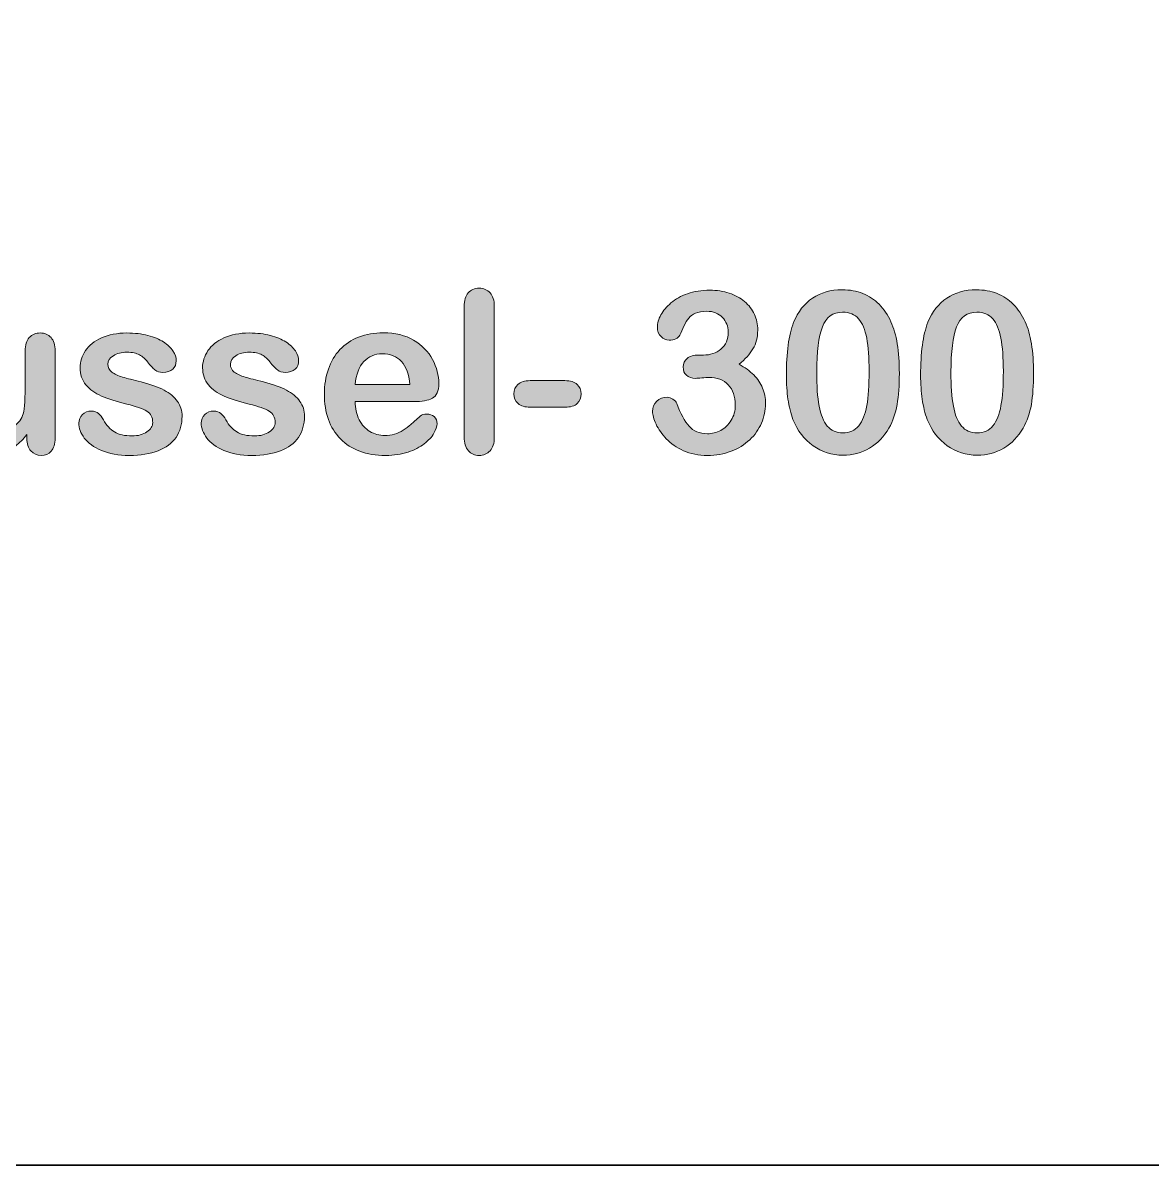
# Model space of a CAD drawing. Header units: millimetres. Extents: x 190 to 440, y -221 to -136.
# Drawn here: x 212.13 to 233.29, y -221.14 to -199.73 of the extents above; entities that cross this region are included whole.
import ezdxf

# ---------------------------------------------------------------- set-up
doc = ezdxf.new("R2010")
doc.units = ezdxf.units.MM
doc.header["$MEASUREMENT"] = 0
doc.layers.add('Layer 1', color=7, linetype='Continuous')

# ---------------------------------------------------------------- blocks, each defined once
blk = doc.blocks.new('block 8')
at = {"layer": 'Layer 1', "true_color": 0x231f20}
h = blk.add_hatch(color=250, dxfattribs=at)
h.dxf.hatch_style = 2
edge = h.paths.add_edge_path()
edge.add_spline(control_points=[(220.399, -207.495), (220.399, -207.495), (220.399, -205.047), (220.399, -205.047), (220.399, -204.934), (220.424, -204.849), (220.475, -204.791), (220.525, -204.733), (220.593, -204.704), (220.678, -204.704), (220.764, -204.704), (220.833, -204.733), (220.885, -204.79), (220.937, -204.847), (220.963, -204.933), (220.963, -205.047), (220.963, -205.047), (220.963, -207.495), (220.963, -207.495), (220.963, -207.609), (220.937, -207.695), (220.884, -207.752), (220.831, -207.809), (220.762, -207.838), (220.678, -207.838), (220.595, -207.838), (220.528, -207.808), (220.477, -207.749), (220.425, -207.69), (220.399, -207.605), (220.399, -207.495)], knot_values=[0, 0, 0, 0, 1, 1, 1, 2, 2, 2, 3, 3, 3, 4, 4, 4, 5, 5, 5, 6, 6, 6, 7, 7, 7, 8, 8, 8, 9, 9, 9, 10, 10, 10, 10], degree=3, periodic=1)
h = blk.add_hatch(color=250, dxfattribs=at)
h.dxf.hatch_style = 2
edge = h.paths.add_edge_path()
edge.add_spline(control_points=[(224.883, -205.957), (225.009, -205.957), (225.119, -205.92), (225.21, -205.845), (225.302, -205.771), (225.348, -205.664), (225.348, -205.525), (225.348, -205.419), (225.311, -205.327), (225.238, -205.251), (225.165, -205.174), (225.067, -205.136), (224.943, -205.136), (224.858, -205.136), (224.789, -205.148), (224.735, -205.171), (224.68, -205.195), (224.637, -205.226), (224.606, -205.264), (224.574, -205.303), (224.544, -205.352), (224.516, -205.413), (224.487, -205.474), (224.462, -205.531), (224.438, -205.585), (224.424, -205.614), (224.4, -205.636), (224.364, -205.653), (224.328, -205.669), (224.287, -205.678), (224.24, -205.678), (224.185, -205.678), (224.134, -205.655), (224.088, -205.611), (224.042, -205.566), (224.019, -205.506), (224.019, -205.432), (224.019, -205.36), (224.04, -205.285), (224.084, -205.205), (224.127, -205.126), (224.19, -205.051), (224.274, -204.979), (224.357, -204.907), (224.461, -204.85), (224.585, -204.806), (224.709, -204.763), (224.847, -204.741), (225, -204.741), (225.134, -204.741), (225.256, -204.76), (225.366, -204.796), (225.477, -204.833), (225.572, -204.885), (225.654, -204.954), (225.735, -205.023), (225.796, -205.103), (225.838, -205.194), (225.879, -205.285), (225.9, -205.383), (225.9, -205.488), (225.9, -205.625), (225.87, -205.744), (225.81, -205.842), (225.75, -205.941), (225.664, -206.037), (225.552, -206.13), (225.66, -206.188), (225.75, -206.254), (225.824, -206.329), (225.898, -206.403), (225.953, -206.486), (225.991, -206.576), (226.028, -206.666), (226.046, -206.764), (226.046, -206.868), (226.046, -206.994), (226.021, -207.115), (225.971, -207.232), (225.921, -207.349), (225.847, -207.454), (225.749, -207.545), (225.651, -207.637), (225.535, -207.709), (225.4, -207.76), (225.266, -207.812), (225.118, -207.838), (224.955, -207.838), (224.79, -207.838), (224.641, -207.808), (224.51, -207.749), (224.38, -207.69), (224.272, -207.616), (224.187, -207.527), (224.102, -207.438), (224.038, -207.346), (223.995, -207.251), (223.951, -207.156), (223.93, -207.077), (223.93, -207.015), (223.93, -206.935), (223.955, -206.871), (224.007, -206.822), (224.059, -206.773), (224.123, -206.748), (224.2, -206.748), (224.239, -206.748), (224.276, -206.76), (224.312, -206.783), (224.348, -206.805), (224.371, -206.833), (224.382, -206.864), (224.454, -207.056), (224.531, -207.198), (224.613, -207.291), (224.695, -207.384), (224.81, -207.431), (224.959, -207.431), (225.044, -207.431), (225.127, -207.41), (225.206, -207.368), (225.285, -207.326), (225.351, -207.263), (225.402, -207.18), (225.454, -207.098), (225.48, -207.002), (225.48, -206.893), (225.48, -206.732), (225.436, -206.605), (225.348, -206.514), (225.259, -206.422), (225.137, -206.376), (224.98, -206.376), (224.952, -206.376), (224.909, -206.379), (224.852, -206.385), (224.794, -206.39), (224.756, -206.393), (224.74, -206.393), (224.664, -206.393), (224.606, -206.374), (224.564, -206.336), (224.523, -206.298), (224.502, -206.245), (224.502, -206.178), (224.502, -206.112), (224.527, -206.058), (224.577, -206.018), (224.626, -205.977), (224.7, -205.957), (224.798, -205.957), (224.798, -205.957), (224.883, -205.957), (224.883, -205.957)], knot_values=[0, 0, 0, 0, 1, 1, 1, 2, 2, 2, 3, 3, 3, 4, 4, 4, 5, 5, 5, 6, 6, 6, 7, 7, 7, 8, 8, 8, 9, 9, 9, 10, 10, 10, 11, 11, 11, 12, 12, 12, 13, 13, 13, 14, 14, 14, 15, 15, 15, 16, 16, 16, 17, 17, 17, 18, 18, 18, 19, 19, 19, 20, 20, 20, 21, 21, 21, 22, 22, 22, 23, 23, 23, 24, 24, 24, 25, 25, 25, 26, 26, 26, 27, 27, 27, 28, 28, 28, 29, 29, 29, 30, 30, 30, 31, 31, 31, 32, 32, 32, 33, 33, 33, 34, 34, 34, 35, 35, 35, 36, 36, 36, 37, 37, 37, 38, 38, 38, 39, 39, 39, 40, 40, 40, 41, 41, 41, 42, 42, 42, 43, 43, 43, 44, 44, 44, 45, 45, 45, 46, 46, 46, 47, 47, 47, 48, 48, 48, 49, 49, 49, 50, 50, 50, 51, 51, 51, 51], degree=3, periodic=1)
h = blk.add_hatch(color=250, dxfattribs=at)
h.dxf.hatch_style = 2
edge = h.paths.add_edge_path()
edge.add_spline(control_points=[(228.554, -206.3), (228.554, -206.526), (228.54, -206.72), (228.512, -206.883), (228.485, -207.045), (228.434, -207.193), (228.359, -207.325), (228.266, -207.488), (228.144, -207.613), (227.996, -207.701), (227.847, -207.79), (227.681, -207.834), (227.499, -207.834), (227.29, -207.834), (227.102, -207.774), (226.936, -207.656), (226.77, -207.537), (226.645, -207.373), (226.561, -207.164), (226.518, -207.05), (226.487, -206.923), (226.467, -206.785), (226.447, -206.646), (226.437, -206.496), (226.437, -206.335), (226.437, -206.127), (226.448, -205.94), (226.47, -205.773), (226.492, -205.606), (226.527, -205.463), (226.573, -205.343), (226.655, -205.144), (226.773, -204.993), (226.928, -204.889), (227.083, -204.785), (227.268, -204.733), (227.483, -204.733), (227.625, -204.733), (227.754, -204.756), (227.869, -204.802), (227.985, -204.848), (228.087, -204.916), (228.174, -205.005), (228.262, -205.094), (228.336, -205.204), (228.397, -205.335), (228.501, -205.562), (228.554, -205.884), (228.554, -206.3)], knot_values=[0, 0, 0, 0, 1, 1, 1, 2, 2, 2, 3, 3, 3, 4, 4, 4, 5, 5, 5, 6, 6, 6, 7, 7, 7, 8, 8, 8, 9, 9, 9, 10, 10, 10, 11, 11, 11, 12, 12, 12, 13, 13, 13, 14, 14, 14, 15, 15, 15, 16, 16, 16, 16], degree=3, periodic=1)
edge = h.paths.add_edge_path()
edge.add_spline(control_points=[(227.987, -206.259), (227.987, -206.006), (227.972, -205.8), (227.942, -205.639), (227.911, -205.479), (227.861, -205.358), (227.789, -205.276), (227.717, -205.194), (227.618, -205.153), (227.491, -205.153), (227.309, -205.153), (227.183, -205.244), (227.112, -205.428), (227.041, -205.611), (227.005, -205.893), (227.005, -206.275), (227.005, -206.534), (227.021, -206.746), (227.051, -206.912), (227.081, -207.077), (227.132, -207.202), (227.204, -207.287), (227.276, -207.372), (227.373, -207.414), (227.495, -207.414), (227.622, -207.414), (227.721, -207.37), (227.793, -207.282), (227.865, -207.194), (227.915, -207.067), (227.944, -206.903), (227.973, -206.739), (227.987, -206.525), (227.987, -206.259)], knot_values=[0, 0, 0, 0, 1, 1, 1, 2, 2, 2, 3, 3, 3, 4, 4, 4, 5, 5, 5, 6, 6, 6, 7, 7, 7, 8, 8, 8, 9, 9, 9, 10, 10, 10, 11, 11, 11, 11], degree=3, periodic=1)
h = blk.add_hatch(color=250, dxfattribs=at)
h.dxf.hatch_style = 2
edge = h.paths.add_edge_path()
edge.add_spline(control_points=[(231.069, -206.3), (231.069, -206.526), (231.055, -206.72), (231.028, -206.883), (231, -207.045), (230.949, -207.193), (230.875, -207.325), (230.781, -207.488), (230.66, -207.613), (230.511, -207.701), (230.362, -207.79), (230.197, -207.834), (230.015, -207.834), (229.806, -207.834), (229.618, -207.774), (229.452, -207.656), (229.286, -207.537), (229.161, -207.373), (229.077, -207.164), (229.034, -207.05), (229.003, -206.923), (228.983, -206.785), (228.963, -206.646), (228.953, -206.496), (228.953, -206.335), (228.953, -206.127), (228.964, -205.94), (228.986, -205.773), (229.008, -205.606), (229.042, -205.463), (229.089, -205.343), (229.17, -205.144), (229.289, -204.993), (229.444, -204.889), (229.599, -204.785), (229.784, -204.733), (229.999, -204.733), (230.14, -204.733), (230.269, -204.756), (230.385, -204.802), (230.501, -204.848), (230.602, -204.916), (230.69, -205.005), (230.777, -205.094), (230.852, -205.204), (230.912, -205.335), (231.017, -205.562), (231.069, -205.884), (231.069, -206.3)], knot_values=[0, 0, 0, 0, 1, 1, 1, 2, 2, 2, 3, 3, 3, 4, 4, 4, 5, 5, 5, 6, 6, 6, 7, 7, 7, 8, 8, 8, 9, 9, 9, 10, 10, 10, 11, 11, 11, 12, 12, 12, 13, 13, 13, 14, 14, 14, 15, 15, 15, 16, 16, 16, 16], degree=3, periodic=1)
edge = h.paths.add_edge_path()
edge.add_spline(control_points=[(230.503, -206.259), (230.503, -206.006), (230.488, -205.8), (230.457, -205.639), (230.427, -205.479), (230.376, -205.358), (230.304, -205.276), (230.233, -205.194), (230.134, -205.153), (230.007, -205.153), (229.825, -205.153), (229.698, -205.244), (229.627, -205.428), (229.557, -205.611), (229.521, -205.893), (229.521, -206.275), (229.521, -206.534), (229.536, -206.746), (229.567, -206.912), (229.597, -207.077), (229.648, -207.202), (229.719, -207.287), (229.791, -207.372), (229.888, -207.414), (230.011, -207.414), (230.138, -207.414), (230.237, -207.37), (230.309, -207.282), (230.38, -207.194), (230.431, -207.067), (230.459, -206.903), (230.488, -206.739), (230.503, -206.525), (230.503, -206.259)], knot_values=[0, 0, 0, 0, 1, 1, 1, 2, 2, 2, 3, 3, 3, 4, 4, 4, 5, 5, 5, 6, 6, 6, 7, 7, 7, 8, 8, 8, 9, 9, 9, 10, 10, 10, 11, 11, 11, 11], degree=3, periodic=1)
h = blk.add_hatch(color=250, dxfattribs=at)
h.dxf.hatch_style = 2
edge = h.paths.add_edge_path()
edge.add_spline(control_points=[(212.203, -207.519), (212.203, -207.519), (212.203, -207.447), (212.203, -207.447), (212.136, -207.533), (212.065, -207.604), (211.99, -207.662), (211.916, -207.72), (211.835, -207.763), (211.746, -207.791), (211.658, -207.82), (211.558, -207.834), (211.445, -207.834), (211.308, -207.834), (211.186, -207.805), (211.078, -207.749), (210.97, -207.692), (210.886, -207.615), (210.827, -207.515), (210.756, -207.395), (210.721, -207.223), (210.721, -206.999), (210.721, -206.999), (210.721, -205.88), (210.721, -205.88), (210.721, -205.767), (210.747, -205.683), (210.798, -205.627), (210.849, -205.571), (210.916, -205.543), (211, -205.543), (211.086, -205.543), (211.155, -205.572), (211.207, -205.628), (211.259, -205.685), (211.285, -205.769), (211.285, -205.88), (211.285, -205.88), (211.285, -206.784), (211.285, -206.784), (211.285, -206.915), (211.296, -207.024), (211.319, -207.113), (211.341, -207.202), (211.38, -207.272), (211.437, -207.322), (211.495, -207.372), (211.572, -207.398), (211.67, -207.398), (211.765, -207.398), (211.855, -207.369), (211.939, -207.313), (212.023, -207.256), (212.084, -207.183), (212.123, -207.092), (212.154, -207.012), (212.17, -206.837), (212.17, -206.567), (212.17, -206.567), (212.17, -205.88), (212.17, -205.88), (212.17, -205.769), (212.196, -205.685), (212.249, -205.628), (212.301, -205.572), (212.369, -205.543), (212.453, -205.543), (212.537, -205.543), (212.605, -205.571), (212.656, -205.627), (212.707, -205.683), (212.732, -205.767), (212.732, -205.88), (212.732, -205.88), (212.732, -207.515), (212.732, -207.515), (212.732, -207.623), (212.708, -207.703), (212.659, -207.757), (212.61, -207.811), (212.547, -207.838), (212.47, -207.838), (212.393, -207.838), (212.329, -207.81), (212.279, -207.754), (212.228, -207.698), (212.203, -207.62), (212.203, -207.519)], knot_values=[0, 0, 0, 0, 1, 1, 1, 2, 2, 2, 3, 3, 3, 4, 4, 4, 5, 5, 5, 6, 6, 6, 7, 7, 7, 8, 8, 8, 9, 9, 9, 10, 10, 10, 11, 11, 11, 12, 12, 12, 13, 13, 13, 14, 14, 14, 15, 15, 15, 16, 16, 16, 17, 17, 17, 18, 18, 18, 19, 19, 19, 20, 20, 20, 21, 21, 21, 22, 22, 22, 23, 23, 23, 24, 24, 24, 25, 25, 25, 26, 26, 26, 27, 27, 27, 28, 28, 28, 29, 29, 29, 29], degree=3, periodic=1)
h = blk.add_hatch(color=250, dxfattribs=at)
h.dxf.hatch_style = 2
edge = h.paths.add_edge_path()
edge.add_spline(control_points=[(215.112, -207.1), (215.112, -207.256), (215.074, -207.389), (214.998, -207.5), (214.922, -207.611), (214.81, -207.695), (214.662, -207.752), (214.514, -207.809), (214.334, -207.838), (214.121, -207.838), (213.919, -207.838), (213.745, -207.807), (213.601, -207.745), (213.456, -207.683), (213.349, -207.605), (213.28, -207.512), (213.211, -207.419), (213.177, -207.326), (213.177, -207.232), (213.177, -207.17), (213.199, -207.117), (213.243, -207.073), (213.287, -207.029), (213.343, -207.007), (213.41, -207.007), (213.47, -207.007), (213.515, -207.021), (213.547, -207.05), (213.579, -207.079), (213.609, -207.12), (213.638, -207.172), (213.696, -207.273), (213.765, -207.348), (213.846, -207.398), (213.926, -207.447), (214.036, -207.472), (214.175, -207.472), (214.288, -207.472), (214.381, -207.447), (214.453, -207.396), (214.526, -207.346), (214.562, -207.289), (214.562, -207.224), (214.562, -207.125), (214.524, -207.052), (214.449, -207.007), (214.374, -206.961), (214.25, -206.918), (214.078, -206.877), (213.884, -206.828), (213.726, -206.778), (213.604, -206.725), (213.482, -206.672), (213.384, -206.602), (213.311, -206.515), (213.238, -206.428), (213.202, -206.321), (213.202, -206.194), (213.202, -206.081), (213.235, -205.975), (213.303, -205.874), (213.37, -205.773), (213.47, -205.693), (213.602, -205.633), (213.733, -205.573), (213.892, -205.543), (214.078, -205.543), (214.224, -205.543), (214.355, -205.559), (214.472, -205.589), (214.588, -205.619), (214.685, -205.66), (214.763, -205.711), (214.841, -205.762), (214.9, -205.818), (214.941, -205.88), (214.982, -205.942), (215.002, -206.003), (215.002, -206.062), (215.002, -206.127), (214.98, -206.18), (214.937, -206.221), (214.894, -206.263), (214.832, -206.283), (214.752, -206.283), (214.694, -206.283), (214.645, -206.267), (214.604, -206.234), (214.563, -206.201), (214.517, -206.151), (214.465, -206.085), (214.422, -206.03), (214.372, -205.986), (214.314, -205.953), (214.256, -205.92), (214.177, -205.903), (214.078, -205.903), (213.976, -205.903), (213.891, -205.925), (213.824, -205.968), (213.756, -206.012), (213.723, -206.066), (213.723, -206.13), (213.723, -206.19), (213.747, -206.238), (213.797, -206.276), (213.847, -206.314), (213.913, -206.345), (213.997, -206.37), (214.082, -206.395), (214.197, -206.425), (214.345, -206.461), (214.52, -206.504), (214.663, -206.555), (214.774, -206.614), (214.885, -206.673), (214.969, -206.743), (215.026, -206.824), (215.083, -206.905), (215.112, -206.996), (215.112, -207.1)], knot_values=[0, 0, 0, 0, 1, 1, 1, 2, 2, 2, 3, 3, 3, 4, 4, 4, 5, 5, 5, 6, 6, 6, 7, 7, 7, 8, 8, 8, 9, 9, 9, 10, 10, 10, 11, 11, 11, 12, 12, 12, 13, 13, 13, 14, 14, 14, 15, 15, 15, 16, 16, 16, 17, 17, 17, 18, 18, 18, 19, 19, 19, 20, 20, 20, 21, 21, 21, 22, 22, 22, 23, 23, 23, 24, 24, 24, 25, 25, 25, 26, 26, 26, 27, 27, 27, 28, 28, 28, 29, 29, 29, 30, 30, 30, 31, 31, 31, 32, 32, 32, 33, 33, 33, 34, 34, 34, 35, 35, 35, 36, 36, 36, 37, 37, 37, 38, 38, 38, 39, 39, 39, 40, 40, 40, 40], degree=3, periodic=1)
h = blk.add_hatch(color=250, dxfattribs=at)
h.dxf.hatch_style = 2
edge = h.paths.add_edge_path()
edge.add_spline(control_points=[(217.406, -207.1), (217.406, -207.256), (217.368, -207.389), (217.292, -207.5), (217.217, -207.611), (217.105, -207.695), (216.956, -207.752), (216.808, -207.809), (216.628, -207.838), (216.416, -207.838), (216.213, -207.838), (216.04, -207.807), (215.895, -207.745), (215.75, -207.683), (215.644, -207.605), (215.575, -207.512), (215.506, -207.419), (215.471, -207.326), (215.471, -207.232), (215.471, -207.17), (215.493, -207.117), (215.537, -207.073), (215.582, -207.029), (215.637, -207.007), (215.705, -207.007), (215.764, -207.007), (215.81, -207.021), (215.841, -207.05), (215.873, -207.079), (215.903, -207.12), (215.932, -207.172), (215.99, -207.273), (216.059, -207.348), (216.14, -207.398), (216.221, -207.447), (216.33, -207.472), (216.47, -207.472), (216.583, -207.472), (216.675, -207.447), (216.748, -207.396), (216.82, -207.346), (216.856, -207.289), (216.856, -207.224), (216.856, -207.125), (216.819, -207.052), (216.744, -207.007), (216.668, -206.961), (216.545, -206.918), (216.372, -206.877), (216.178, -206.828), (216.02, -206.778), (215.898, -206.725), (215.776, -206.672), (215.679, -206.602), (215.606, -206.515), (215.533, -206.428), (215.496, -206.321), (215.496, -206.194), (215.496, -206.081), (215.53, -205.975), (215.597, -205.874), (215.665, -205.773), (215.764, -205.693), (215.896, -205.633), (216.028, -205.573), (216.186, -205.543), (216.372, -205.543), (216.519, -205.543), (216.65, -205.559), (216.766, -205.589), (216.883, -205.619), (216.98, -205.66), (217.058, -205.711), (217.136, -205.762), (217.195, -205.818), (217.235, -205.88), (217.276, -205.942), (217.296, -206.003), (217.296, -206.062), (217.296, -206.127), (217.275, -206.18), (217.231, -206.221), (217.188, -206.263), (217.126, -206.283), (217.046, -206.283), (216.988, -206.283), (216.939, -206.267), (216.899, -206.234), (216.858, -206.201), (216.811, -206.151), (216.759, -206.085), (216.716, -206.03), (216.666, -205.986), (216.608, -205.953), (216.55, -205.92), (216.472, -205.903), (216.372, -205.903), (216.271, -205.903), (216.186, -205.925), (216.118, -205.968), (216.051, -206.012), (216.017, -206.066), (216.017, -206.13), (216.017, -206.19), (216.042, -206.238), (216.091, -206.276), (216.141, -206.314), (216.208, -206.345), (216.292, -206.37), (216.376, -206.395), (216.492, -206.425), (216.639, -206.461), (216.814, -206.504), (216.957, -206.555), (217.068, -206.614), (217.179, -206.673), (217.263, -206.743), (217.32, -206.824), (217.377, -206.905), (217.406, -206.996), (217.406, -207.1)], knot_values=[0, 0, 0, 0, 1, 1, 1, 2, 2, 2, 3, 3, 3, 4, 4, 4, 5, 5, 5, 6, 6, 6, 7, 7, 7, 8, 8, 8, 9, 9, 9, 10, 10, 10, 11, 11, 11, 12, 12, 12, 13, 13, 13, 14, 14, 14, 15, 15, 15, 16, 16, 16, 17, 17, 17, 18, 18, 18, 19, 19, 19, 20, 20, 20, 21, 21, 21, 22, 22, 22, 23, 23, 23, 24, 24, 24, 25, 25, 25, 26, 26, 26, 27, 27, 27, 28, 28, 28, 29, 29, 29, 30, 30, 30, 31, 31, 31, 32, 32, 32, 33, 33, 33, 34, 34, 34, 35, 35, 35, 36, 36, 36, 37, 37, 37, 38, 38, 38, 39, 39, 39, 40, 40, 40, 40], degree=3, periodic=1)
h = blk.add_hatch(color=250, dxfattribs=at)
h.dxf.hatch_style = 2
edge = h.paths.add_edge_path()
edge.add_spline(control_points=[(219.459, -206.829), (219.459, -206.829), (218.355, -206.829), (218.355, -206.829), (218.356, -206.957), (218.382, -207.07), (218.432, -207.168), (218.483, -207.266), (218.549, -207.34), (218.633, -207.389), (218.716, -207.439), (218.808, -207.464), (218.909, -207.464), (218.976, -207.464), (219.038, -207.456), (219.094, -207.44), (219.15, -207.424), (219.204, -207.399), (219.256, -207.365), (219.308, -207.332), (219.357, -207.296), (219.401, -207.257), (219.445, -207.218), (219.502, -207.166), (219.572, -207.1), (219.601, -207.075), (219.643, -207.063), (219.696, -207.063), (219.754, -207.063), (219.801, -207.078), (219.837, -207.11), (219.873, -207.142), (219.891, -207.187), (219.891, -207.245), (219.891, -207.296), (219.871, -207.355), (219.831, -207.423), (219.791, -207.492), (219.73, -207.557), (219.65, -207.62), (219.569, -207.682), (219.468, -207.734), (219.346, -207.776), (219.224, -207.817), (219.084, -207.838), (218.925, -207.838), (218.563, -207.838), (218.281, -207.734), (218.08, -207.528), (217.879, -207.321), (217.778, -207.041), (217.778, -206.686), (217.778, -206.52), (217.803, -206.365), (217.853, -206.222), (217.902, -206.08), (217.974, -205.957), (218.07, -205.855), (218.165, -205.754), (218.282, -205.675), (218.421, -205.621), (218.56, -205.566), (218.714, -205.539), (218.884, -205.539), (219.104, -205.539), (219.294, -205.586), (219.451, -205.679), (219.609, -205.772), (219.727, -205.892), (219.806, -206.039), (219.884, -206.187), (219.924, -206.337), (219.924, -206.49), (219.924, -206.632), (219.883, -206.724), (219.802, -206.766), (219.72, -206.808), (219.606, -206.829), (219.459, -206.829)], knot_values=[0, 0, 0, 0, 1, 1, 1, 2, 2, 2, 3, 3, 3, 4, 4, 4, 5, 5, 5, 6, 6, 6, 7, 7, 7, 8, 8, 8, 9, 9, 9, 10, 10, 10, 11, 11, 11, 12, 12, 12, 13, 13, 13, 14, 14, 14, 15, 15, 15, 16, 16, 16, 17, 17, 17, 18, 18, 18, 19, 19, 19, 20, 20, 20, 21, 21, 21, 22, 22, 22, 23, 23, 23, 24, 24, 24, 25, 25, 25, 26, 26, 26, 26], degree=3, periodic=1)
edge = h.paths.add_edge_path()
edge.add_spline(control_points=[(218.355, -206.509), (218.355, -206.509), (219.378, -206.509), (219.378, -206.509), (219.364, -206.316), (219.312, -206.171), (219.222, -206.076), (219.132, -205.98), (219.013, -205.932), (218.865, -205.932), (218.725, -205.932), (218.609, -205.981), (218.519, -206.078), (218.429, -206.175), (218.374, -206.319), (218.355, -206.509)], knot_values=[0, 0, 0, 0, 1, 1, 1, 2, 2, 2, 3, 3, 3, 4, 4, 4, 5, 5, 5, 5], degree=3, periodic=1)
h = blk.add_hatch(color=250, dxfattribs=at)
h.dxf.hatch_style = 2
edge = h.paths.add_edge_path()
edge.add_spline(control_points=[(222.288, -206.934), (222.288, -206.934), (221.635, -206.934), (221.635, -206.934), (221.536, -206.934), (221.461, -206.911), (221.409, -206.865), (221.357, -206.819), (221.331, -206.759), (221.331, -206.686), (221.331, -206.612), (221.357, -206.552), (221.407, -206.506), (221.457, -206.459), (221.533, -206.436), (221.635, -206.436), (221.635, -206.436), (222.288, -206.436), (222.288, -206.436), (222.39, -206.436), (222.467, -206.459), (222.517, -206.506), (222.567, -206.552), (222.592, -206.612), (222.592, -206.686), (222.592, -206.759), (222.567, -206.819), (222.518, -206.865), (222.468, -206.911), (222.392, -206.934), (222.288, -206.934)], knot_values=[0, 0, 0, 0, 1, 1, 1, 2, 2, 2, 3, 3, 3, 4, 4, 4, 5, 5, 5, 6, 6, 6, 7, 7, 7, 8, 8, 8, 9, 9, 9, 10, 10, 10, 10], degree=3, periodic=1)
at = {"layer": 'Layer 1', "lineweight": 0}
for points, knots in [([(220.399, -207.495), (220.399, -207.495), (220.399, -205.047), (220.399, -205.047), (220.399, -204.934), (220.424, -204.849), (220.475, -204.791), (220.525, -204.733), (220.593, -204.704), (220.678, -204.704), (220.764, -204.704), (220.833, -204.733), (220.885, -204.79), (220.937, -204.847), (220.963, -204.933), (220.963, -205.047), (220.963, -205.047), (220.963, -207.495), (220.963, -207.495), (220.963, -207.609), (220.937, -207.695), (220.884, -207.752), (220.831, -207.809), (220.762, -207.838), (220.678, -207.838), (220.595, -207.838), (220.528, -207.808), (220.477, -207.749), (220.425, -207.69), (220.399, -207.605), (220.399, -207.495)], [0, 0, 0, 0, 1, 1, 1, 2, 2, 2, 3, 3, 3, 4, 4, 4, 5, 5, 5, 6, 6, 6, 7, 7, 7, 8, 8, 8, 9, 9, 9, 10, 10, 10, 10]), ([(224.883, -205.957), (225.009, -205.957), (225.119, -205.92), (225.21, -205.845), (225.302, -205.771), (225.348, -205.664), (225.348, -205.525), (225.348, -205.419), (225.311, -205.327), (225.238, -205.251), (225.165, -205.174), (225.067, -205.136), (224.943, -205.136), (224.858, -205.136), (224.789, -205.148), (224.735, -205.171), (224.68, -205.195), (224.637, -205.226), (224.606, -205.264), (224.574, -205.303), (224.544, -205.352), (224.516, -205.413), (224.487, -205.474), (224.462, -205.531), (224.438, -205.585), (224.424, -205.614), (224.4, -205.636), (224.364, -205.653), (224.328, -205.669), (224.287, -205.678), (224.24, -205.678), (224.185, -205.678), (224.134, -205.655), (224.088, -205.611), (224.042, -205.566), (224.019, -205.506), (224.019, -205.432), (224.019, -205.36), (224.04, -205.285), (224.084, -205.205), (224.127, -205.126), (224.19, -205.051), (224.274, -204.979), (224.357, -204.907), (224.461, -204.85), (224.585, -204.806), (224.709, -204.763), (224.847, -204.741), (225, -204.741), (225.134, -204.741), (225.256, -204.76), (225.366, -204.796), (225.477, -204.833), (225.572, -204.885), (225.654, -204.954), (225.735, -205.023), (225.796, -205.103), (225.838, -205.194), (225.879, -205.285), (225.9, -205.383), (225.9, -205.488), (225.9, -205.625), (225.87, -205.744), (225.81, -205.842), (225.75, -205.941), (225.664, -206.037), (225.552, -206.13), (225.66, -206.188), (225.75, -206.254), (225.824, -206.329), (225.898, -206.403), (225.953, -206.486), (225.991, -206.576), (226.028, -206.666), (226.046, -206.764), (226.046, -206.868), (226.046, -206.994), (226.021, -207.115), (225.971, -207.232), (225.921, -207.349), (225.847, -207.454), (225.749, -207.545), (225.651, -207.637), (225.535, -207.709), (225.4, -207.76), (225.266, -207.812), (225.118, -207.838), (224.955, -207.838), (224.79, -207.838), (224.641, -207.808), (224.51, -207.749), (224.38, -207.69), (224.272, -207.616), (224.187, -207.527), (224.102, -207.438), (224.038, -207.346), (223.995, -207.251), (223.951, -207.156), (223.93, -207.077), (223.93, -207.015), (223.93, -206.935), (223.955, -206.871), (224.007, -206.822), (224.059, -206.773), (224.123, -206.748), (224.2, -206.748), (224.239, -206.748), (224.276, -206.76), (224.312, -206.783), (224.348, -206.805), (224.371, -206.833), (224.382, -206.864), (224.454, -207.056), (224.531, -207.198), (224.613, -207.291), (224.695, -207.384), (224.81, -207.431), (224.959, -207.431), (225.044, -207.431), (225.127, -207.41), (225.206, -207.368), (225.285, -207.326), (225.351, -207.263), (225.402, -207.18), (225.454, -207.098), (225.48, -207.002), (225.48, -206.893), (225.48, -206.732), (225.436, -206.605), (225.348, -206.514), (225.259, -206.422), (225.137, -206.376), (224.98, -206.376), (224.952, -206.376), (224.909, -206.379), (224.852, -206.385), (224.794, -206.39), (224.756, -206.393), (224.74, -206.393), (224.664, -206.393), (224.606, -206.374), (224.564, -206.336), (224.523, -206.298), (224.502, -206.245), (224.502, -206.178), (224.502, -206.112), (224.527, -206.058), (224.577, -206.018), (224.626, -205.977), (224.7, -205.957), (224.798, -205.957), (224.798, -205.957), (224.883, -205.957), (224.883, -205.957)], [0, 0, 0, 0, 1, 1, 1, 2, 2, 2, 3, 3, 3, 4, 4, 4, 5, 5, 5, 6, 6, 6, 7, 7, 7, 8, 8, 8, 9, 9, 9, 10, 10, 10, 11, 11, 11, 12, 12, 12, 13, 13, 13, 14, 14, 14, 15, 15, 15, 16, 16, 16, 17, 17, 17, 18, 18, 18, 19, 19, 19, 20, 20, 20, 21, 21, 21, 22, 22, 22, 23, 23, 23, 24, 24, 24, 25, 25, 25, 26, 26, 26, 27, 27, 27, 28, 28, 28, 29, 29, 29, 30, 30, 30, 31, 31, 31, 32, 32, 32, 33, 33, 33, 34, 34, 34, 35, 35, 35, 36, 36, 36, 37, 37, 37, 38, 38, 38, 39, 39, 39, 40, 40, 40, 41, 41, 41, 42, 42, 42, 43, 43, 43, 44, 44, 44, 45, 45, 45, 46, 46, 46, 47, 47, 47, 48, 48, 48, 49, 49, 49, 50, 50, 50, 51, 51, 51, 51]), ([(228.554, -206.3), (228.554, -206.526), (228.54, -206.72), (228.512, -206.883), (228.485, -207.045), (228.434, -207.193), (228.359, -207.325), (228.266, -207.488), (228.144, -207.613), (227.996, -207.701), (227.847, -207.79), (227.681, -207.834), (227.499, -207.834), (227.29, -207.834), (227.102, -207.774), (226.936, -207.656), (226.77, -207.537), (226.645, -207.373), (226.561, -207.164), (226.518, -207.05), (226.487, -206.923), (226.467, -206.785), (226.447, -206.646), (226.437, -206.496), (226.437, -206.335), (226.437, -206.127), (226.448, -205.94), (226.47, -205.773), (226.492, -205.606), (226.527, -205.463), (226.573, -205.343), (226.655, -205.144), (226.773, -204.993), (226.928, -204.889), (227.083, -204.785), (227.268, -204.733), (227.483, -204.733), (227.625, -204.733), (227.754, -204.756), (227.869, -204.802), (227.985, -204.848), (228.087, -204.916), (228.174, -205.005), (228.262, -205.094), (228.336, -205.204), (228.397, -205.335), (228.501, -205.562), (228.554, -205.884), (228.554, -206.3)], [0, 0, 0, 0, 1, 1, 1, 2, 2, 2, 3, 3, 3, 4, 4, 4, 5, 5, 5, 6, 6, 6, 7, 7, 7, 8, 8, 8, 9, 9, 9, 10, 10, 10, 11, 11, 11, 12, 12, 12, 13, 13, 13, 14, 14, 14, 15, 15, 15, 16, 16, 16, 16]), ([(231.069, -206.3), (231.069, -206.526), (231.055, -206.72), (231.028, -206.883), (231, -207.045), (230.949, -207.193), (230.875, -207.325), (230.781, -207.488), (230.66, -207.613), (230.511, -207.701), (230.362, -207.79), (230.197, -207.834), (230.015, -207.834), (229.806, -207.834), (229.618, -207.774), (229.452, -207.656), (229.286, -207.537), (229.161, -207.373), (229.077, -207.164), (229.034, -207.05), (229.003, -206.923), (228.983, -206.785), (228.963, -206.646), (228.953, -206.496), (228.953, -206.335), (228.953, -206.127), (228.964, -205.94), (228.986, -205.773), (229.008, -205.606), (229.042, -205.463), (229.089, -205.343), (229.17, -205.144), (229.289, -204.993), (229.444, -204.889), (229.599, -204.785), (229.784, -204.733), (229.999, -204.733), (230.14, -204.733), (230.269, -204.756), (230.385, -204.802), (230.501, -204.848), (230.602, -204.916), (230.69, -205.005), (230.777, -205.094), (230.852, -205.204), (230.912, -205.335), (231.017, -205.562), (231.069, -205.884), (231.069, -206.3)], [0, 0, 0, 0, 1, 1, 1, 2, 2, 2, 3, 3, 3, 4, 4, 4, 5, 5, 5, 6, 6, 6, 7, 7, 7, 8, 8, 8, 9, 9, 9, 10, 10, 10, 11, 11, 11, 12, 12, 12, 13, 13, 13, 14, 14, 14, 15, 15, 15, 16, 16, 16, 16]), ([(227.987, -206.259), (227.987, -206.006), (227.972, -205.8), (227.942, -205.639), (227.911, -205.479), (227.861, -205.358), (227.789, -205.276), (227.717, -205.194), (227.618, -205.153), (227.491, -205.153), (227.309, -205.153), (227.183, -205.244), (227.112, -205.428), (227.041, -205.611), (227.005, -205.893), (227.005, -206.275), (227.005, -206.534), (227.021, -206.746), (227.051, -206.912), (227.081, -207.077), (227.132, -207.202), (227.204, -207.287), (227.276, -207.372), (227.373, -207.414), (227.495, -207.414), (227.622, -207.414), (227.721, -207.37), (227.793, -207.282), (227.865, -207.194), (227.915, -207.067), (227.944, -206.903), (227.973, -206.739), (227.987, -206.525), (227.987, -206.259)], [0, 0, 0, 0, 1, 1, 1, 2, 2, 2, 3, 3, 3, 4, 4, 4, 5, 5, 5, 6, 6, 6, 7, 7, 7, 8, 8, 8, 9, 9, 9, 10, 10, 10, 11, 11, 11, 11]), ([(230.503, -206.259), (230.503, -206.006), (230.488, -205.8), (230.457, -205.639), (230.427, -205.479), (230.376, -205.358), (230.304, -205.276), (230.233, -205.194), (230.134, -205.153), (230.007, -205.153), (229.825, -205.153), (229.698, -205.244), (229.627, -205.428), (229.557, -205.611), (229.521, -205.893), (229.521, -206.275), (229.521, -206.534), (229.536, -206.746), (229.567, -206.912), (229.597, -207.077), (229.648, -207.202), (229.719, -207.287), (229.791, -207.372), (229.888, -207.414), (230.011, -207.414), (230.138, -207.414), (230.237, -207.37), (230.309, -207.282), (230.38, -207.194), (230.431, -207.067), (230.459, -206.903), (230.488, -206.739), (230.503, -206.525), (230.503, -206.259)], [0, 0, 0, 0, 1, 1, 1, 2, 2, 2, 3, 3, 3, 4, 4, 4, 5, 5, 5, 6, 6, 6, 7, 7, 7, 8, 8, 8, 9, 9, 9, 10, 10, 10, 11, 11, 11, 11]), ([(212.203, -207.519), (212.203, -207.519), (212.203, -207.447), (212.203, -207.447), (212.136, -207.533), (212.065, -207.604), (211.99, -207.662), (211.916, -207.72), (211.835, -207.763), (211.746, -207.791), (211.658, -207.82), (211.558, -207.834), (211.445, -207.834), (211.308, -207.834), (211.186, -207.805), (211.078, -207.749), (210.97, -207.692), (210.886, -207.615), (210.827, -207.515), (210.756, -207.395), (210.721, -207.223), (210.721, -206.999), (210.721, -206.999), (210.721, -205.88), (210.721, -205.88), (210.721, -205.767), (210.747, -205.683), (210.798, -205.627), (210.849, -205.571), (210.916, -205.543), (211, -205.543), (211.086, -205.543), (211.155, -205.572), (211.207, -205.628), (211.259, -205.685), (211.285, -205.769), (211.285, -205.88), (211.285, -205.88), (211.285, -206.784), (211.285, -206.784), (211.285, -206.915), (211.296, -207.024), (211.319, -207.113), (211.341, -207.202), (211.38, -207.272), (211.437, -207.322), (211.495, -207.372), (211.572, -207.398), (211.67, -207.398), (211.765, -207.398), (211.855, -207.369), (211.939, -207.313), (212.023, -207.256), (212.084, -207.183), (212.123, -207.092), (212.154, -207.012), (212.17, -206.837), (212.17, -206.567), (212.17, -206.567), (212.17, -205.88), (212.17, -205.88), (212.17, -205.769), (212.196, -205.685), (212.249, -205.628), (212.301, -205.572), (212.369, -205.543), (212.453, -205.543), (212.537, -205.543), (212.605, -205.571), (212.656, -205.627), (212.707, -205.683), (212.732, -205.767), (212.732, -205.88), (212.732, -205.88), (212.732, -207.515), (212.732, -207.515), (212.732, -207.623), (212.708, -207.703), (212.659, -207.757), (212.61, -207.811), (212.547, -207.838), (212.47, -207.838), (212.393, -207.838), (212.329, -207.81), (212.279, -207.754), (212.228, -207.698), (212.203, -207.62), (212.203, -207.519)], [0, 0, 0, 0, 1, 1, 1, 2, 2, 2, 3, 3, 3, 4, 4, 4, 5, 5, 5, 6, 6, 6, 7, 7, 7, 8, 8, 8, 9, 9, 9, 10, 10, 10, 11, 11, 11, 12, 12, 12, 13, 13, 13, 14, 14, 14, 15, 15, 15, 16, 16, 16, 17, 17, 17, 18, 18, 18, 19, 19, 19, 20, 20, 20, 21, 21, 21, 22, 22, 22, 23, 23, 23, 24, 24, 24, 25, 25, 25, 26, 26, 26, 27, 27, 27, 28, 28, 28, 29, 29, 29, 29]), ([(215.112, -207.1), (215.112, -207.256), (215.074, -207.389), (214.998, -207.5), (214.922, -207.611), (214.81, -207.695), (214.662, -207.752), (214.514, -207.809), (214.334, -207.838), (214.121, -207.838), (213.919, -207.838), (213.745, -207.807), (213.601, -207.745), (213.456, -207.683), (213.349, -207.605), (213.28, -207.512), (213.211, -207.419), (213.177, -207.326), (213.177, -207.232), (213.177, -207.17), (213.199, -207.117), (213.243, -207.073), (213.287, -207.029), (213.343, -207.007), (213.41, -207.007), (213.47, -207.007), (213.515, -207.021), (213.547, -207.05), (213.579, -207.079), (213.609, -207.12), (213.638, -207.172), (213.696, -207.273), (213.765, -207.348), (213.846, -207.398), (213.926, -207.447), (214.036, -207.472), (214.175, -207.472), (214.288, -207.472), (214.381, -207.447), (214.453, -207.396), (214.526, -207.346), (214.562, -207.289), (214.562, -207.224), (214.562, -207.125), (214.524, -207.052), (214.449, -207.007), (214.374, -206.961), (214.25, -206.918), (214.078, -206.877), (213.884, -206.828), (213.726, -206.778), (213.604, -206.725), (213.482, -206.672), (213.384, -206.602), (213.311, -206.515), (213.238, -206.428), (213.202, -206.321), (213.202, -206.194), (213.202, -206.081), (213.235, -205.975), (213.303, -205.874), (213.37, -205.773), (213.47, -205.693), (213.602, -205.633), (213.733, -205.573), (213.892, -205.543), (214.078, -205.543), (214.224, -205.543), (214.355, -205.559), (214.472, -205.589), (214.588, -205.619), (214.685, -205.66), (214.763, -205.711), (214.841, -205.762), (214.9, -205.818), (214.941, -205.88), (214.982, -205.942), (215.002, -206.003), (215.002, -206.062), (215.002, -206.127), (214.98, -206.18), (214.937, -206.221), (214.894, -206.263), (214.832, -206.283), (214.752, -206.283), (214.694, -206.283), (214.645, -206.267), (214.604, -206.234), (214.563, -206.201), (214.517, -206.151), (214.465, -206.085), (214.422, -206.03), (214.372, -205.986), (214.314, -205.953), (214.256, -205.92), (214.177, -205.903), (214.078, -205.903), (213.976, -205.903), (213.891, -205.925), (213.824, -205.968), (213.756, -206.012), (213.723, -206.066), (213.723, -206.13), (213.723, -206.19), (213.747, -206.238), (213.797, -206.276), (213.847, -206.314), (213.913, -206.345), (213.997, -206.37), (214.082, -206.395), (214.197, -206.425), (214.345, -206.461), (214.52, -206.504), (214.663, -206.555), (214.774, -206.614), (214.885, -206.673), (214.969, -206.743), (215.026, -206.824), (215.083, -206.905), (215.112, -206.996), (215.112, -207.1)], [0, 0, 0, 0, 1, 1, 1, 2, 2, 2, 3, 3, 3, 4, 4, 4, 5, 5, 5, 6, 6, 6, 7, 7, 7, 8, 8, 8, 9, 9, 9, 10, 10, 10, 11, 11, 11, 12, 12, 12, 13, 13, 13, 14, 14, 14, 15, 15, 15, 16, 16, 16, 17, 17, 17, 18, 18, 18, 19, 19, 19, 20, 20, 20, 21, 21, 21, 22, 22, 22, 23, 23, 23, 24, 24, 24, 25, 25, 25, 26, 26, 26, 27, 27, 27, 28, 28, 28, 29, 29, 29, 30, 30, 30, 31, 31, 31, 32, 32, 32, 33, 33, 33, 34, 34, 34, 35, 35, 35, 36, 36, 36, 37, 37, 37, 38, 38, 38, 39, 39, 39, 40, 40, 40, 40]), ([(217.406, -207.1), (217.406, -207.256), (217.368, -207.389), (217.292, -207.5), (217.217, -207.611), (217.105, -207.695), (216.956, -207.752), (216.808, -207.809), (216.628, -207.838), (216.416, -207.838), (216.213, -207.838), (216.04, -207.807), (215.895, -207.745), (215.75, -207.683), (215.644, -207.605), (215.575, -207.512), (215.506, -207.419), (215.471, -207.326), (215.471, -207.232), (215.471, -207.17), (215.493, -207.117), (215.537, -207.073), (215.582, -207.029), (215.637, -207.007), (215.705, -207.007), (215.764, -207.007), (215.81, -207.021), (215.841, -207.05), (215.873, -207.079), (215.903, -207.12), (215.932, -207.172), (215.99, -207.273), (216.059, -207.348), (216.14, -207.398), (216.221, -207.447), (216.33, -207.472), (216.47, -207.472), (216.583, -207.472), (216.675, -207.447), (216.748, -207.396), (216.82, -207.346), (216.856, -207.289), (216.856, -207.224), (216.856, -207.125), (216.819, -207.052), (216.744, -207.007), (216.668, -206.961), (216.545, -206.918), (216.372, -206.877), (216.178, -206.828), (216.02, -206.778), (215.898, -206.725), (215.776, -206.672), (215.679, -206.602), (215.606, -206.515), (215.533, -206.428), (215.496, -206.321), (215.496, -206.194), (215.496, -206.081), (215.53, -205.975), (215.597, -205.874), (215.665, -205.773), (215.764, -205.693), (215.896, -205.633), (216.028, -205.573), (216.186, -205.543), (216.372, -205.543), (216.519, -205.543), (216.65, -205.559), (216.766, -205.589), (216.883, -205.619), (216.98, -205.66), (217.058, -205.711), (217.136, -205.762), (217.195, -205.818), (217.235, -205.88), (217.276, -205.942), (217.296, -206.003), (217.296, -206.062), (217.296, -206.127), (217.275, -206.18), (217.231, -206.221), (217.188, -206.263), (217.126, -206.283), (217.046, -206.283), (216.988, -206.283), (216.939, -206.267), (216.899, -206.234), (216.858, -206.201), (216.811, -206.151), (216.759, -206.085), (216.716, -206.03), (216.666, -205.986), (216.608, -205.953), (216.55, -205.92), (216.472, -205.903), (216.372, -205.903), (216.271, -205.903), (216.186, -205.925), (216.118, -205.968), (216.051, -206.012), (216.017, -206.066), (216.017, -206.13), (216.017, -206.19), (216.042, -206.238), (216.091, -206.276), (216.141, -206.314), (216.208, -206.345), (216.292, -206.37), (216.376, -206.395), (216.492, -206.425), (216.639, -206.461), (216.814, -206.504), (216.957, -206.555), (217.068, -206.614), (217.179, -206.673), (217.263, -206.743), (217.32, -206.824), (217.377, -206.905), (217.406, -206.996), (217.406, -207.1)], [0, 0, 0, 0, 1, 1, 1, 2, 2, 2, 3, 3, 3, 4, 4, 4, 5, 5, 5, 6, 6, 6, 7, 7, 7, 8, 8, 8, 9, 9, 9, 10, 10, 10, 11, 11, 11, 12, 12, 12, 13, 13, 13, 14, 14, 14, 15, 15, 15, 16, 16, 16, 17, 17, 17, 18, 18, 18, 19, 19, 19, 20, 20, 20, 21, 21, 21, 22, 22, 22, 23, 23, 23, 24, 24, 24, 25, 25, 25, 26, 26, 26, 27, 27, 27, 28, 28, 28, 29, 29, 29, 30, 30, 30, 31, 31, 31, 32, 32, 32, 33, 33, 33, 34, 34, 34, 35, 35, 35, 36, 36, 36, 37, 37, 37, 38, 38, 38, 39, 39, 39, 40, 40, 40, 40]), ([(219.459, -206.829), (219.459, -206.829), (218.355, -206.829), (218.355, -206.829), (218.356, -206.957), (218.382, -207.07), (218.432, -207.168), (218.483, -207.266), (218.549, -207.34), (218.633, -207.389), (218.716, -207.439), (218.808, -207.464), (218.909, -207.464), (218.976, -207.464), (219.038, -207.456), (219.094, -207.44), (219.15, -207.424), (219.204, -207.399), (219.256, -207.365), (219.308, -207.332), (219.357, -207.296), (219.401, -207.257), (219.445, -207.218), (219.502, -207.166), (219.572, -207.1), (219.601, -207.075), (219.643, -207.063), (219.696, -207.063), (219.754, -207.063), (219.801, -207.078), (219.837, -207.11), (219.873, -207.142), (219.891, -207.187), (219.891, -207.245), (219.891, -207.296), (219.871, -207.355), (219.831, -207.423), (219.791, -207.492), (219.73, -207.557), (219.65, -207.62), (219.569, -207.682), (219.468, -207.734), (219.346, -207.776), (219.224, -207.817), (219.084, -207.838), (218.925, -207.838), (218.563, -207.838), (218.281, -207.734), (218.08, -207.528), (217.879, -207.321), (217.778, -207.041), (217.778, -206.686), (217.778, -206.52), (217.803, -206.365), (217.853, -206.222), (217.902, -206.08), (217.974, -205.957), (218.07, -205.855), (218.165, -205.754), (218.282, -205.675), (218.421, -205.621), (218.56, -205.566), (218.714, -205.539), (218.884, -205.539), (219.104, -205.539), (219.294, -205.586), (219.451, -205.679), (219.609, -205.772), (219.727, -205.892), (219.806, -206.039), (219.884, -206.187), (219.924, -206.337), (219.924, -206.49), (219.924, -206.632), (219.883, -206.724), (219.802, -206.766), (219.72, -206.808), (219.606, -206.829), (219.459, -206.829)], [0, 0, 0, 0, 1, 1, 1, 2, 2, 2, 3, 3, 3, 4, 4, 4, 5, 5, 5, 6, 6, 6, 7, 7, 7, 8, 8, 8, 9, 9, 9, 10, 10, 10, 11, 11, 11, 12, 12, 12, 13, 13, 13, 14, 14, 14, 15, 15, 15, 16, 16, 16, 17, 17, 17, 18, 18, 18, 19, 19, 19, 20, 20, 20, 21, 21, 21, 22, 22, 22, 23, 23, 23, 24, 24, 24, 25, 25, 25, 26, 26, 26, 26]), ([(218.355, -206.509), (218.355, -206.509), (219.378, -206.509), (219.378, -206.509), (219.364, -206.316), (219.312, -206.171), (219.222, -206.076), (219.132, -205.98), (219.013, -205.932), (218.865, -205.932), (218.725, -205.932), (218.609, -205.981), (218.519, -206.078), (218.429, -206.175), (218.374, -206.319), (218.355, -206.509)], [0, 0, 0, 0, 1, 1, 1, 2, 2, 2, 3, 3, 3, 4, 4, 4, 5, 5, 5, 5]), ([(222.288, -206.934), (222.288, -206.934), (221.635, -206.934), (221.635, -206.934), (221.536, -206.934), (221.461, -206.911), (221.409, -206.865), (221.357, -206.819), (221.331, -206.759), (221.331, -206.686), (221.331, -206.612), (221.357, -206.552), (221.407, -206.506), (221.457, -206.459), (221.533, -206.436), (221.635, -206.436), (221.635, -206.436), (222.288, -206.436), (222.288, -206.436), (222.39, -206.436), (222.467, -206.459), (222.517, -206.506), (222.567, -206.552), (222.592, -206.612), (222.592, -206.686), (222.592, -206.759), (222.567, -206.819), (222.518, -206.865), (222.468, -206.911), (222.392, -206.934), (222.288, -206.934)], [0, 0, 0, 0, 1, 1, 1, 2, 2, 2, 3, 3, 3, 4, 4, 4, 5, 5, 5, 6, 6, 6, 7, 7, 7, 8, 8, 8, 9, 9, 9, 10, 10, 10, 10])]:
    blk.add_open_spline(points, degree=3, knots=knots, dxfattribs=at)

msp = doc.modelspace()

# ---------------------------------------------------------------- linework, layer by layer
at = {"layer": 'Layer 1', "color": 7, "lineweight": 35, "true_color": 0xffffff}
msp.add_lwpolyline([(439.705, -221.141), (189.705, -221.141), (189.705, -136.141), (439.705, -136.141), (439.705, -221.141)], dxfattribs=at)

# ---------------------------------------------------------------- block references
at = {"layer": 'Layer 1'}
msp.add_blockref('block 8', (0, 0), dxfattribs=at)

doc.saveas('drawing.dxf')
